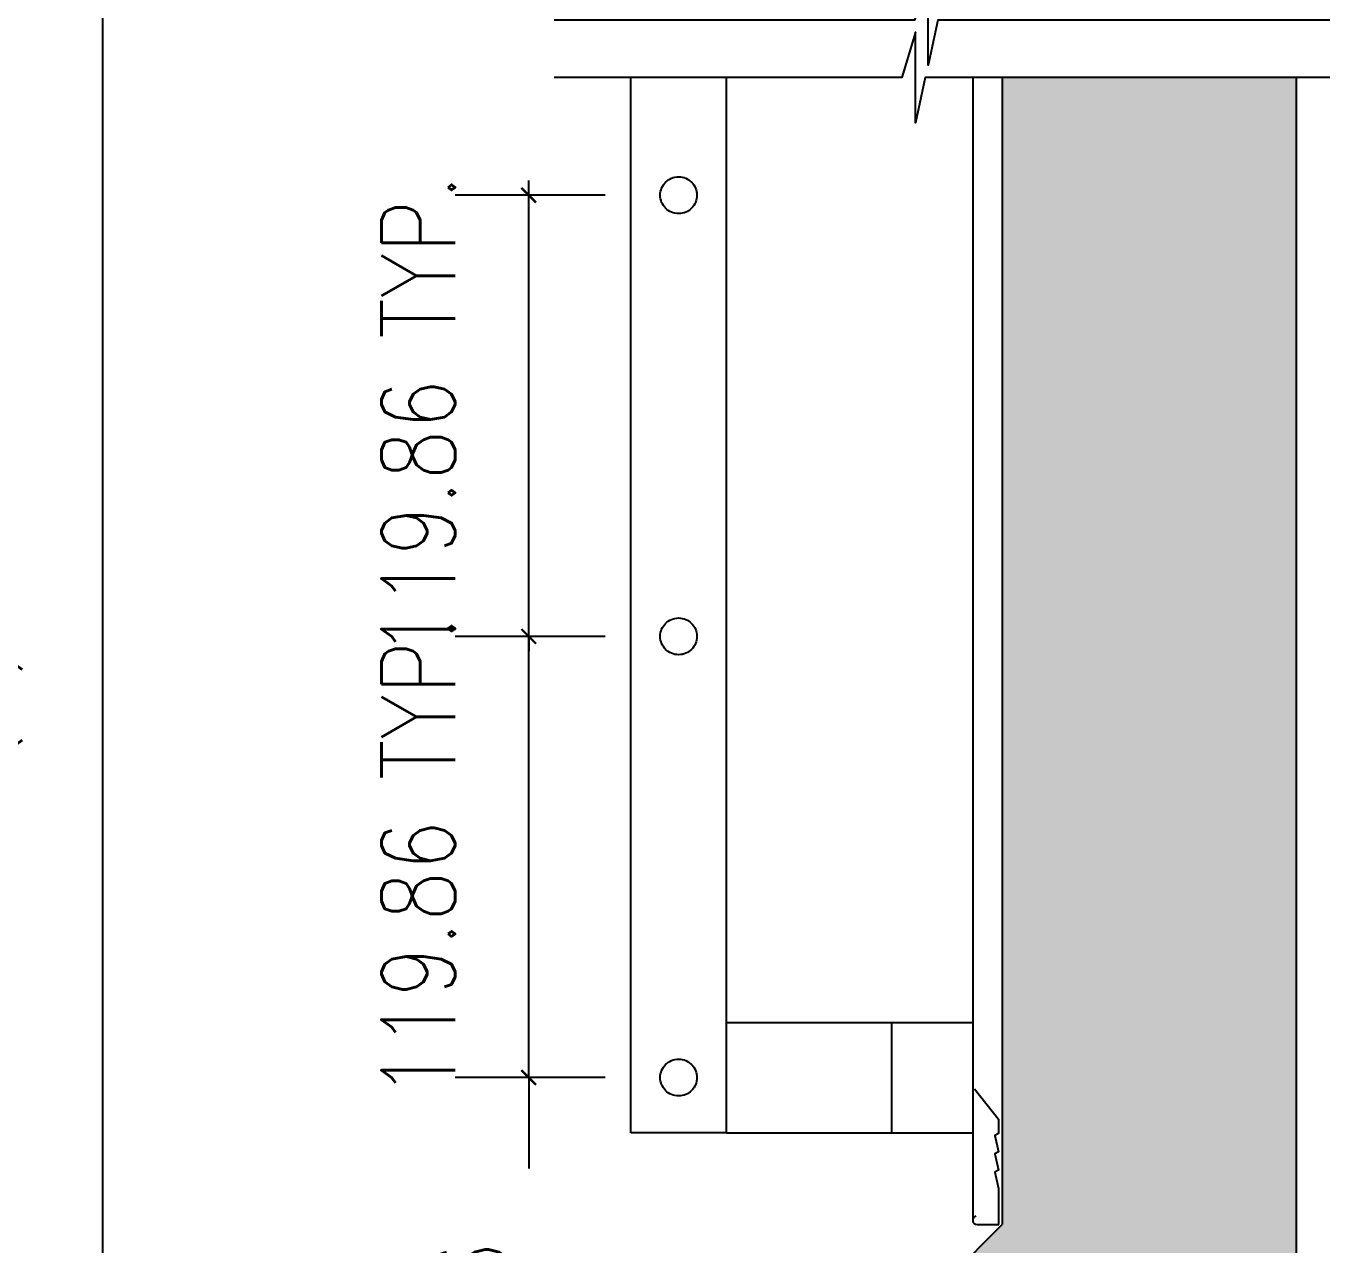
# Model space of a CAD drawing. Header units: centimetres. Extents: x -5119 to 2082, y -6603 to -947.
# Drawn here: x 636.2 to 990.4, y -3352 to -3020.8 of the extents above; entities that cross this region are included whole.
import ezdxf

# ---------------------------------------------------------------- set-up
doc = ezdxf.new("R2010")
doc.units = ezdxf.units.CM
doc.header["$LTSCALE"] = 100
doc.header["$MEASUREMENT"] = 0
doc.linetypes.add('A807-Details-Railing and Cat ladder$0$HIDDEN2', pattern=[4.762, 3.175, -1.587])
for name, color, linetype in [('A807-Details-Railing and Cat ladder$0$A-CONC', 5, 'Continuous'), ('A807-Details-Railing and Cat ladder$0$A-HATH-CONC', 253, 'Continuous'), ('A807-Details-Railing and Cat ladder$0$A-PIPE-3', 3, 'Continuous'), ('A807-Details-Railing and Cat ladder$0$A-RUNG', 7, 'A807-Details-Railing and Cat ladder$0$HIDDEN2'), ('A807-Details-Railing and Cat ladder$0$A-SCDT-MDUM', 7, 'Continuous'), ('A807-Details-Railing and Cat ladder$0$A-WATERPROOFING', 7, 'Continuous'), ('A807-Details-Railing and Cat ladder$0$C-253', 253, 'Continuous'), ('A807-Details-Railing and Cat ladder$0$railiing', 7, 'Continuous')]:
    doc.layers.add(name, color=color, linetype=linetype)
doc.styles.add('A807-Details-Railing and Cat ladder$0$ARIAL', font='arial.ttf', dxfattribs={"width": 0.9})
doc.styles.add('A807-Details-Railing and Cat ladder$0$DIM1', font='simplex.shx', dxfattribs={"width": 0.8})
doc.dimstyles.new('A807-Details-Railing and Cat ladder$0$A-20-DIM-INT', dxfattribs={"dimscale": 20, "dimtxt": 2.5, "dimasz": 0.2, "dimexe": 1, "dimexo": 1, "dimgap": 1, "dimtad": 1, "dimlfac": 0.001, "dimdsep": 46, "dimtxsty": 'A807-Details-Railing and Cat ladder$0$ARIAL', "dimblk": 'A807-Details-Railing and Cat ladder$0$_ARCHTICK', "dimcen": 0.025, "dimclrd": 8, "dimclre": 8, "dimclrt": 7, "dimazin": 2, "dimtfac": 1, "dimtix": 1, "dimtmove": 2, "dimatfit": 3, "dimfxl": 1, "dimtolj": 1, "dimtzin": 0, "dimlwd": -1, "dimlwe": -1, "dimarcsym": 0})

# ---------------------------------------------------------------- blocks, each defined once
blk = doc.blocks.new('A807-Details-Railing and Cat ladder$0$_ARCHTICK')
at = {"color": 0, "linetype": 'ByBlock', "const_width": 0.15}
blk.add_lwpolyline([(-0.5, -0.5), (0.5, 0.5)], dxfattribs=at)
blk = doc.blocks.new('*D24')
at = {"layer": 'A807-Details-Railing and Cat ladder$0$A-HATH-CONC', "color": 8, "ltscale": 0.8, "transparency": 16777216}
for p, q in [((792.71, -3306.48), (752.76, -3306.48)), ((772.76, -3306.48), (772.76, -3331.17)), ((772.76, -3506.24), (772.76, -3446.6)), ((792.71, -3506.24), (752.76, -3506.24))]:
    blk.add_line(p, q, dxfattribs=at)
at = {"layer": 'Defpoints', "color": 0, "ltscale": 0.8, "transparency": 16777216}
for p in [(772.76, -3306.48), (812.71, -3306.48), (812.71, -3506.24)]:
    blk.add_point(p, dxfattribs=at)
at = {"layer": 'A807-Details-Railing and Cat ladder$0$A-HATH-CONC', "color": 8, "ltscale": 0.8, "transparency": 16777216, "xscale": 4, "yscale": 4, "zscale": 4}
for p, rotation in [((772.76, -3306.48), 90), ((772.76, -3506.24), 270)]:
    blk.add_blockref('A807-Details-Railing and Cat ladder$0$_ARCHTICK', p, dxfattribs=dict(at, rotation=rotation))
at = {"layer": 'A807-Details-Railing and Cat ladder$0$A-HATH-CONC', "color": 7, "ltscale": 0.8, "transparency": 16777216, "insert": (757.58, -3388.88), "char_height": 20, "attachment_point": 5, "rotation": 90, "style": 'A807-Details-Railing and Cat ladder$0$DIM1'}
blk.add_mtext('\\A1;199.76', dxfattribs=at)
blk = doc.blocks.new('*D27')
at = {"layer": 'A807-Details-Railing and Cat ladder$0$A-HATH-CONC', "color": 8, "ltscale": 0.8, "transparency": 16777216}
for p, q in [((675.03, -2997.98), (637.02, -2997.98)), ((657.02, -3410.36), (657.02, -2997.98)), ((673.44, -3410.36), (637.02, -3410.36))]:
    blk.add_line(p, q, dxfattribs=at)
at = {"layer": 'Defpoints', "color": 0, "ltscale": 0.8, "transparency": 16777216}
for p in [(657.02, -2997.98), (695.03, -2997.98), (693.44, -3410.36)]:
    blk.add_point(p, dxfattribs=at)
at = {"layer": 'A807-Details-Railing and Cat ladder$0$A-HATH-CONC', "color": 8, "ltscale": 0.8, "transparency": 16777216, "xscale": 4, "yscale": 4, "zscale": 4}
for p, rotation in [((657.02, -2997.98), 90), ((657.02, -3410.36), 270)]:
    blk.add_blockref('A807-Details-Railing and Cat ladder$0$_ARCHTICK', p, dxfattribs=dict(at, rotation=rotation))
at = {"layer": 'A807-Details-Railing and Cat ladder$0$A-HATH-CONC', "color": 7, "ltscale": 0.8, "transparency": 16777216, "insert": (621.78, -3204.17), "char_height": 20, "attachment_point": 5, "rotation": 90, "style": 'A807-Details-Railing and Cat ladder$0$DIM1'}
blk.add_mtext('\\A1;1200(H) STD.', dxfattribs=at)
blk = doc.blocks.new('*D34')
at = {"layer": 'A807-Details-Railing and Cat ladder$0$A-HATH-CONC', "color": 8, "ltscale": 0.8, "transparency": 16777216}
for p, q in [((772.76, -3186.62), (772.76, -3182.62)), ((793.49, -3186.62), (752.76, -3186.62)), ((772.76, -3306.48), (772.76, -3186.62)), ((793.49, -3306.48), (752.76, -3306.48)), ((772.76, -3306.48), (772.76, -3310.48))]:
    blk.add_line(p, q, dxfattribs=at)
at = {"layer": 'Defpoints', "color": 0, "ltscale": 0.8, "transparency": 16777216}
for p in [(772.76, -3186.62), (813.49, -3186.62), (813.49, -3306.48)]:
    blk.add_point(p, dxfattribs=at)
at = {"layer": 'A807-Details-Railing and Cat ladder$0$A-HATH-CONC', "color": 8, "ltscale": 0.8, "transparency": 16777216, "xscale": 4, "yscale": 4, "zscale": 4}
for p, rotation in [((772.76, -3186.62), 270), ((772.76, -3306.48), 90)]:
    blk.add_blockref('A807-Details-Railing and Cat ladder$0$_ARCHTICK', p, dxfattribs=dict(at, rotation=rotation))
at = {"layer": 'A807-Details-Railing and Cat ladder$0$A-HATH-CONC', "color": 7, "ltscale": 0.8, "transparency": 16777216, "insert": (742.76, -3246.55), "char_height": 20, "attachment_point": 5, "rotation": 90, "style": 'A807-Details-Railing and Cat ladder$0$DIM1'}
blk.add_mtext('\\A1;119.86 TYP.', dxfattribs=at)
blk = doc.blocks.new('*D35')
at = {"layer": 'A807-Details-Railing and Cat ladder$0$A-HATH-CONC', "color": 8, "ltscale": 0.8, "transparency": 16777216}
for p, q in [((772.76, -3066.76), (772.76, -3062.76)), ((793.49, -3066.76), (752.76, -3066.76)), ((772.76, -3186.62), (772.76, -3066.76)), ((793.49, -3186.62), (752.76, -3186.62)), ((772.76, -3186.62), (772.76, -3190.62))]:
    blk.add_line(p, q, dxfattribs=at)
at = {"layer": 'Defpoints', "color": 0, "ltscale": 0.8, "transparency": 16777216}
for p in [(772.76, -3066.76), (813.49, -3066.76), (813.49, -3186.62)]:
    blk.add_point(p, dxfattribs=at)
at = {"layer": 'A807-Details-Railing and Cat ladder$0$A-HATH-CONC', "color": 8, "ltscale": 0.8, "transparency": 16777216, "xscale": 4, "yscale": 4, "zscale": 4}
for p, rotation in [((772.76, -3066.76), 270), ((772.76, -3186.62), 90)]:
    blk.add_blockref('A807-Details-Railing and Cat ladder$0$_ARCHTICK', p, dxfattribs=dict(at, rotation=rotation))
at = {"layer": 'A807-Details-Railing and Cat ladder$0$A-HATH-CONC', "color": 7, "ltscale": 0.8, "transparency": 16777216, "insert": (742.76, -3126.69), "char_height": 20, "attachment_point": 5, "rotation": 90, "style": 'A807-Details-Railing and Cat ladder$0$DIM1'}
blk.add_mtext('\\A1;119.86 TYP.', dxfattribs=at)

msp = doc.modelspace()

# ---------------------------------------------------------------- hatches: boundary and pattern name
at = {"layer": 'A807-Details-Railing and Cat ladder$0$A-HATH-CONC', "ltscale": 0.8}
h = msp.add_hatch(color=256, dxfattribs=at)
h.paths.add_polyline_path([(901.381, -3346.431), (881.405, -3366.408), (981.286, -3358.36), (981.286, -3034.824), (901.381, -3034.824)])
h.paths.add_polyline_path([(901.381, -3506.241), (501.989, -3506.241), (501.989, -3548.26), (736.542, -3548.26), (741.768, -3523.653), (741.768, -3572.994), (749.224, -3548.26), (981.286, -3548.26), (981.286, -3358.36), (881.405, -3366.408), (881.405, -3386.384), (901.381, -3386.384)])

# ---------------------------------------------------------------- linework, layer by layer
at = {"layer": 'A807-Details-Railing and Cat ladder$0$A-CONC'}
for p, q in [((901.381, -3034.824), (901.381, -3346.431)), ((981.286, -3034.824), (981.286, -3548.26)), ((901.381, -3314.469), (901.381, -3346.431)), ((881.405, -3366.408, 0), (901.381, -3346.431, 0))]:
    msp.add_line(p, q, dxfattribs=at)
at = {"layer": 'A807-Details-Railing and Cat ladder$0$A-PIPE-3', "color": 2}
for p, q in [((800.501, -3321.461), (800.501, -3034.824)), ((826.47, -3321.461), (826.47, -3034.824)), ((826.47, -3291.497), (893.39, -3291.497)), ((871.416, -3321.461), (871.416, -3291.497)), ((826.47, -3321.461), (800.501, -3321.461)), ((826.47, -3321.461), (893.39, -3321.461))]:
    msp.add_line(p, q, dxfattribs=at)
at = {"layer": 'A807-Details-Railing and Cat ladder$0$A-RUNG', "color": 1}
for centre in [(813.485, -3066.764), (813.485, -3186.622), (813.485, -3306.479)]:
    msp.add_circle(centre, 4.994, dxfattribs=at)
at = {"layer": 'A807-Details-Railing and Cat ladder$0$A-SCDT-MDUM', "ltscale": 0.8}
for p, q in [((893.39, -3034.824), (893.39, -3344.094)), ((893.39, -3308.477), (893.39, -3345.233))]:
    msp.add_line(p, q, dxfattribs=at)
at = {"layer": 'A807-Details-Railing and Cat ladder$0$A-WATERPROOFING', "color": 4}
for p, q in [((900.443, -3346.431), (900.443, -3338.748)), ((894.589, -3346.431), (900.443, -3346.431))]:
    msp.add_line(p, q, dxfattribs=at)
msp.add_lwpolyline([(893.876, -3309.56), (900.439, -3317.816), (900.439, -3321.658), (899.44, -3322.235), (900.439, -3326.653), (899.44, -3327.23), (900.439, -3331.648), (899.44, -3332.225), (900.439, -3336.643), (900.439, -3336.643), (900.439, -3341.638)], dxfattribs=at)
msp.add_arc((894.589, -3345.233), 1.199, 108.09712, 270, dxfattribs=at)
at = {"layer": 'A807-Details-Railing and Cat ladder$0$C-253'}
msp.add_line((981.286, -3034.824), (901.381, -3034.824), dxfattribs=at)
at = {"layer": 'A807-Details-Railing and Cat ladder$0$railiing', "color": 8}
for points in [[(990.434, -3019.179), (883.938, -3019.179), (881.325, -3031.482), (881.325, -3006.812), (877.597, -3019.179), (779.711, -3019.179)], [(990.434, -3034.824), (880.459, -3034.824), (877.846, -3047.127), (877.846, -3022.457), (874.118, -3034.824), (779.711, -3034.824)]]:
    msp.add_lwpolyline(points, dxfattribs=at)

# ---------------------------------------------------------------- dimensions: what is measured, and where the dimension line sits
at = {"layer": 'A807-Details-Railing and Cat ladder$0$A-HATH-CONC', "ltscale": 0.8}
for base, p1, p2, text, picture, middle in [((657.016, -2997.983), (693.444, -3410.355), (695.031, -2997.983), '1200(H) STD.', '*D27', (621.778, -3204.169)), ((772.762, -3066.764), (813.485, -3186.622), (813.485, -3066.764), '<> TYP.', '*D35', (742.762, -3126.693)), ((772.762, -3186.622), (813.485, -3306.479), (813.485, -3186.622), '<> TYP.', '*D34', (742.762, -3246.55))]:
    dim = msp.add_linear_dim(base=base, p1=p1, p2=p2, angle=90, text=text, dimstyle='A807-Details-Railing and Cat ladder$0$A-20-DIM-INT', override={"dimtxt": 1, "dimlfac": 1, "dimtxsty": 'A807-Details-Railing and Cat ladder$0$DIM1'}, dxfattribs=at)
    dim.commit()
    dim.dimension.update_dxf_attribs({"geometry": picture, "text_midpoint": middle})
dim = msp.add_linear_dim(base=(772.762, -3306.479), p1=(812.714, -3506.241), p2=(812.714, -3306.479), angle=90, dimstyle='A807-Details-Railing and Cat ladder$0$A-20-DIM-INT', override={"dimtxt": 1, "dimlfac": 1, "dimtxsty": 'A807-Details-Railing and Cat ladder$0$DIM1'}, dxfattribs=at)
dim.commit()
dim.dimension.update_dxf_attribs({"geometry": '*D24', "text_midpoint": (757.58, -3388.884), "dimtype": 160})

doc.saveas('drawing.dxf')
